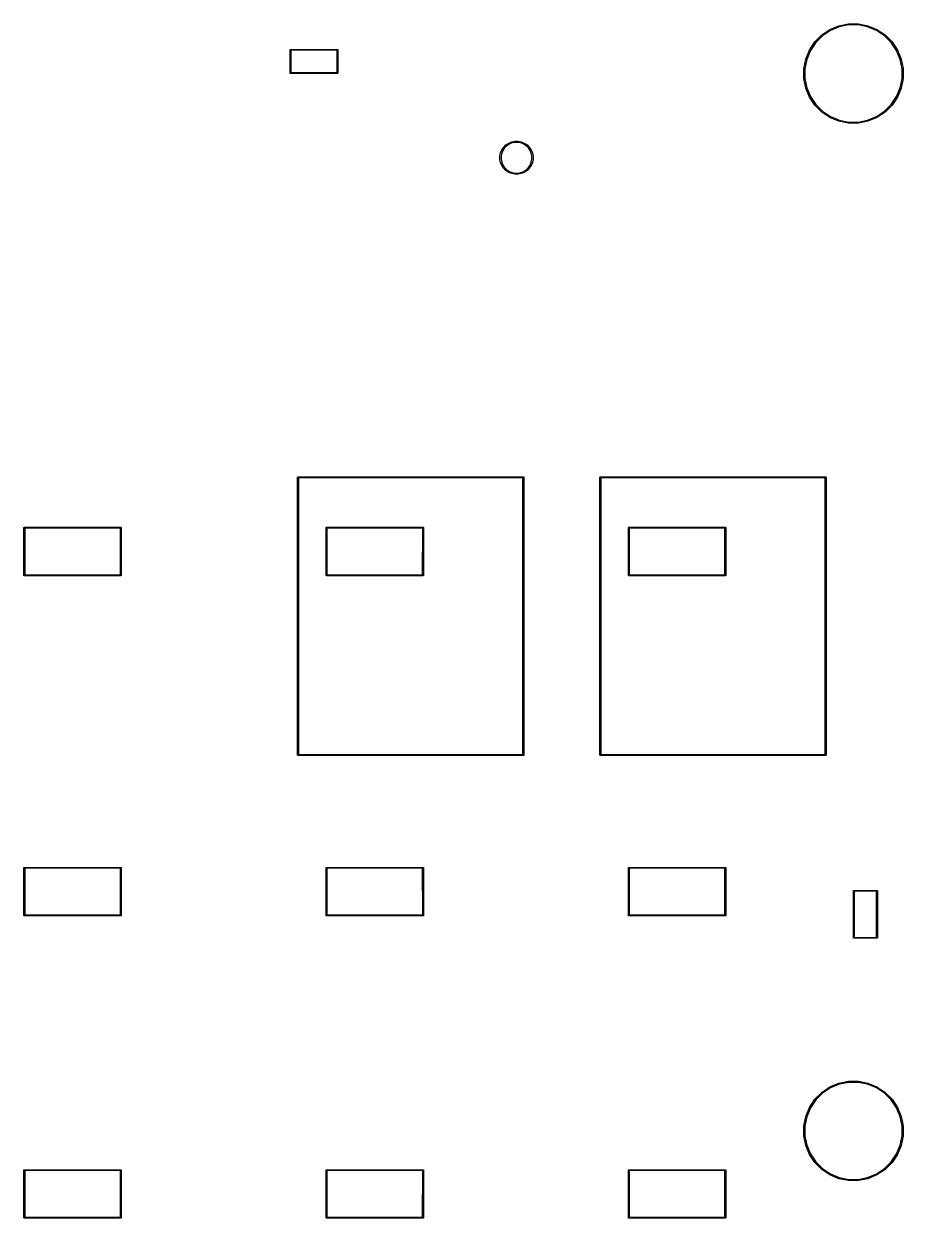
# Model space of a CAD drawing. Extents: x 19 to 378, y -202 to -49.
# Drawn here: x 322.4 to 377.8, y -126.9 to -51.7 of the extents above; entities that cross this region are included whole.
import ezdxf

# ---------------------------------------------------------------- set-up
doc = ezdxf.new("R2010")
doc.units = 0
doc.layers.add('BLACK', color=7, linetype='CONTINUOUS')

msp = doc.modelspace()

# ---------------------------------------------------------------- linework, layer by layer
at = {"layer": 'BLACK', "linetype": 'CONTINUOUS'}
for p, q in [((373.167, -52.0396), (373.737, -51.8036)), ((373.757, -51.8706), (373.2, -52.1013)), ((373.737, -51.8036), (374.342, -51.6833)), ((374.349, -51.753), (373.757, -51.8706)), ((374.342, -51.6833), (374.958, -51.6833)), ((374.951, -51.753), (374.349, -51.753)), ((375.543, -51.8706), (374.951, -51.753)), ((374.958, -51.6833), (375.563, -51.8036)), ((376.1, -52.1013), (375.543, -51.8706)), ((375.563, -51.8036), (376.133, -52.0396)), ((372.219, -52.818), (372.655, -52.3821)), ((372.699, -52.4362), (372.273, -52.8624)), ((372.655, -52.3821), (373.167, -52.0396)), ((373.2, -52.1013), (372.699, -52.4362)), ((376.601, -52.4362), (376.1, -52.1013)), ((376.133, -52.0396), (376.645, -52.3821)), ((377.027, -52.8624), (376.601, -52.4362)), ((376.645, -52.3821), (377.081, -52.818)), ((339.147, -53.3212), (339.148, -53.3163)), ((339.147, -53.3224), (339.147, -53.3212)), ((339.147, -54.78), (339.147, -53.3224)), ((339.148, -53.3163), (339.149, -53.3116)), ((339.149, -53.3116), (339.152, -53.3072)), ((339.152, -53.3072), (339.155, -53.3034)), ((339.155, -53.3034), (339.158, -53.3003)), ((339.158, -53.3003), (339.163, -53.298)), ((339.163, -53.298), (339.167, -53.2966)), ((339.167, -53.2966), (339.171, -53.2962)), ((339.171, -53.2962), (339.172, -53.2961)), ((339.171, -53.2962), (339.171, -53.2962)), ((339.172, -53.2961), (339.174, -53.2962)), ((339.174, -53.2962), (342.131, -53.2962)), ((339.197, -53.3462), (339.197, -54.7562)), ((342.107, -53.3462), (339.197, -53.3462)), ((342.107, -54.7562), (342.107, -53.3462)), ((342.131, -53.2962), (342.132, -53.2961)), ((342.132, -53.2961), (342.134, -53.2962)), ((342.134, -53.2962), (342.134, -53.2962)), ((342.134, -53.2962), (342.137, -53.2966)), ((342.137, -53.2966), (342.142, -53.298)), ((342.142, -53.298), (342.146, -53.3003)), ((342.146, -53.3003), (342.15, -53.3034)), ((342.15, -53.3034), (342.153, -53.3072)), ((342.153, -53.3072), (342.156, -53.3116)), ((342.156, -53.3116), (342.157, -53.3163)), ((342.157, -53.3163), (342.158, -53.3212)), ((342.158, -53.3212), (342.157, -53.3224)), ((342.157, -53.3224), (342.157, -54.78)), ((371.64, -53.9003), (371.876, -53.3307)), ((371.938, -53.3637), (371.707, -53.9206)), ((371.876, -53.3307), (372.219, -52.818)), ((372.273, -52.8624), (371.938, -53.3637)), ((377.362, -53.3637), (377.027, -52.8624)), ((377.081, -52.818), (377.424, -53.3307)), ((377.593, -53.9206), (377.362, -53.3637)), ((377.424, -53.3307), (377.66, -53.9003)), ((371.52, -54.5049), (371.64, -53.9003)), ((371.707, -53.9206), (371.59, -54.5118)), ((377.71, -54.5118), (377.593, -53.9206)), ((377.66, -53.9003), (377.78, -54.5049)), ((339.147, -54.7812), (339.147, -54.78)), ((339.148, -54.7861), (339.147, -54.7812)), ((339.149, -54.7908), (339.148, -54.7861)), ((339.152, -54.7952), (339.149, -54.7908)), ((339.152, -54.7962), (339.152, -54.7952)), ((339.155, -54.799), (339.152, -54.7962)), ((339.158, -54.8021), (339.155, -54.799)), ((339.163, -54.8044), (339.158, -54.8021)), ((339.167, -54.8058), (339.163, -54.8044)), ((339.172, -54.8063), (339.167, -54.8058)), ((339.174, -54.8062), (339.172, -54.8063)), ((342.131, -54.8062), (339.174, -54.8062)), ((339.197, -54.7562), (342.107, -54.7562)), ((342.132, -54.8063), (342.131, -54.8062)), ((342.137, -54.8058), (342.132, -54.8063)), ((342.142, -54.8044), (342.137, -54.8058)), ((342.146, -54.8021), (342.142, -54.8044)), ((342.15, -54.799), (342.146, -54.8021)), ((342.153, -54.7952), (342.15, -54.799)), ((342.156, -54.7908), (342.153, -54.7952)), ((342.157, -54.7861), (342.156, -54.7908)), ((342.157, -54.78), (342.158, -54.7812)), ((342.158, -54.7812), (342.157, -54.7824)), ((342.157, -54.7824), (342.157, -54.7824)), ((342.157, -54.7824), (342.157, -54.7861)), ((371.52, -55.1215), (371.52, -54.5049)), ((371.59, -54.5118), (371.59, -55.1146)), ((377.71, -55.1146), (377.71, -54.5118)), ((377.78, -54.5049), (377.78, -55.1215)), ((371.64, -55.7261), (371.52, -55.1215)), ((371.59, -55.1146), (371.707, -55.7058)), ((377.593, -55.7058), (377.71, -55.1146)), ((377.78, -55.1215), (377.66, -55.7261)), ((371.876, -56.2957), (371.64, -55.7261)), ((371.707, -55.7058), (371.938, -56.2627)), ((372.219, -56.8084), (371.876, -56.2957)), ((371.938, -56.2627), (372.273, -56.764)), ((377.027, -56.764), (377.362, -56.2627)), ((377.424, -56.2957), (377.081, -56.8084)), ((377.362, -56.2627), (377.593, -55.7058)), ((377.66, -55.7261), (377.424, -56.2957)), ((372.655, -57.2443), (372.219, -56.8084)), ((372.273, -56.764), (372.699, -57.1902)), ((372.699, -57.1902), (373.2, -57.5251)), ((376.1, -57.5251), (376.601, -57.1902)), ((376.601, -57.1902), (377.027, -56.764)), ((377.081, -56.8084), (376.645, -57.2443)), ((373.167, -57.5868), (372.655, -57.2443)), ((373.737, -57.8228), (373.167, -57.5868)), ((373.2, -57.5251), (373.757, -57.7558)), ((374.342, -57.9431), (373.737, -57.8228)), ((373.757, -57.7558), (374.349, -57.8734)), ((374.958, -57.9431), (374.342, -57.9431)), ((374.349, -57.8734), (374.951, -57.8734)), ((374.951, -57.8734), (375.543, -57.7558)), ((375.563, -57.8228), (374.958, -57.9431)), ((375.543, -57.7558), (376.1, -57.5251)), ((376.133, -57.5868), (375.563, -57.8228)), ((376.645, -57.2443), (376.133, -57.5868)), ((352.608, -59.4589), (352.753, -59.314)), ((352.797, -59.3681), (352.662, -59.5033)), ((352.753, -59.314), (352.923, -59.2002)), ((352.956, -59.2619), (352.797, -59.3681)), ((352.923, -59.2002), (353.112, -59.1218)), ((353.133, -59.1888), (352.956, -59.2619)), ((353.112, -59.1218), (353.313, -59.0818)), ((353.32, -59.1515), (353.133, -59.1888)), ((353.313, -59.0818), (353.518, -59.0818)), ((353.511, -59.1515), (353.32, -59.1515)), ((353.699, -59.1888), (353.511, -59.1515)), ((353.518, -59.0818), (353.719, -59.1218)), ((353.875, -59.2619), (353.699, -59.1888)), ((353.719, -59.1218), (353.908, -59.2002)), ((354.034, -59.3681), (353.875, -59.2619)), ((353.908, -59.2002), (354.079, -59.314)), ((354.169, -59.5033), (354.034, -59.3681)), ((354.079, -59.314), (354.223, -59.4589)), ((352.376, -60.0194), (352.416, -59.8185)), ((352.376, -60.2242), (352.376, -60.0194)), ((352.416, -59.8185), (352.494, -59.6292)), ((352.483, -59.8388), (352.445, -60.0262)), ((352.445, -60.0262), (352.445, -60.2174)), ((352.556, -59.6622), (352.483, -59.8388)), ((352.494, -59.6292), (352.608, -59.4589)), ((352.662, -59.5033), (352.556, -59.6622)), ((354.275, -59.6622), (354.169, -59.5033)), ((354.223, -59.4589), (354.337, -59.6292)), ((354.349, -59.8388), (354.275, -59.6622)), ((354.337, -59.6292), (354.416, -59.8185)), ((354.386, -60.0262), (354.349, -59.8388)), ((354.386, -60.2174), (354.386, -60.0262)), ((354.416, -59.8185), (354.456, -60.0194)), ((354.456, -60.0194), (354.456, -60.2242)), ((352.416, -60.4251), (352.376, -60.2242)), ((352.494, -60.6144), (352.416, -60.4251)), ((352.445, -60.2174), (352.483, -60.4048)), ((352.483, -60.4048), (352.556, -60.5814)), ((352.608, -60.7847), (352.494, -60.6144)), ((352.556, -60.5814), (352.662, -60.7403)), ((352.753, -60.9296), (352.608, -60.7847)), ((352.662, -60.7403), (352.797, -60.8755)), ((352.923, -61.0434), (352.753, -60.9296)), ((352.797, -60.8755), (352.956, -60.9817)), ((353.875, -60.9817), (354.034, -60.8755)), ((354.079, -60.9296), (353.908, -61.0434)), ((354.034, -60.8755), (354.169, -60.7403)), ((354.223, -60.7847), (354.079, -60.9296)), ((354.169, -60.7403), (354.275, -60.5814)), ((354.337, -60.6144), (354.223, -60.7847)), ((354.275, -60.5814), (354.349, -60.4048)), ((354.416, -60.4251), (354.337, -60.6144)), ((354.349, -60.4048), (354.386, -60.2174)), ((354.456, -60.2242), (354.416, -60.4251)), ((353.112, -61.1218), (352.923, -61.0434)), ((352.956, -60.9817), (353.133, -61.0548)), ((353.313, -61.1618), (353.112, -61.1218)), ((353.133, -61.0548), (353.32, -61.0921)), ((353.518, -61.1618), (353.313, -61.1618)), ((353.32, -61.0921), (353.511, -61.0921)), ((353.511, -61.0921), (353.699, -61.0548)), ((353.719, -61.1218), (353.518, -61.1618)), ((353.699, -61.0548), (353.875, -60.9817)), ((353.908, -61.0434), (353.719, -61.1218)), ((339.625, -80.2513), (339.627, -80.2466)), ((339.625, -80.2562), (339.625, -80.2513)), ((339.625, -80.2575), (339.625, -80.2562)), ((339.625, -97.755), (339.625, -80.2575)), ((339.627, -80.2466), (339.629, -80.2423)), ((339.629, -80.2423), (339.632, -80.2385)), ((339.632, -80.2385), (339.636, -80.2354)), ((339.636, -80.2354), (339.64, -80.233)), ((339.64, -80.233), (339.645, -80.2316)), ((339.645, -80.2316), (339.649, -80.2313)), ((339.649, -80.2313), (339.65, -80.2311)), ((339.649, -80.2313), (339.649, -80.2313)), ((339.65, -80.2311), (339.651, -80.2313)), ((339.651, -80.2313), (353.849, -80.2313)), ((339.675, -80.2812), (339.675, -97.7312)), ((353.825, -80.2812), (339.675, -80.2812)), ((353.825, -97.7312), (353.825, -80.2812)), ((353.849, -80.2313), (353.85, -80.2311)), ((353.85, -80.2311), (353.851, -80.2313)), ((353.851, -80.2313), (353.851, -80.2313)), ((353.851, -80.2313), (353.855, -80.2316)), ((353.855, -80.2316), (353.86, -80.233)), ((353.86, -80.233), (353.864, -80.2354)), ((353.864, -80.2354), (353.868, -80.2385)), ((353.868, -80.2385), (353.871, -80.2423)), ((353.871, -80.2423), (353.873, -80.2466)), ((353.873, -80.2466), (353.875, -80.2513)), ((353.875, -80.2513), (353.875, -80.2562)), ((353.875, -80.2562), (353.875, -80.2575)), ((353.875, -80.2575), (353.875, -97.755)), ((358.675, -80.2513), (358.677, -80.2466)), ((358.675, -80.2562), (358.675, -80.2513)), ((358.675, -80.2575), (358.675, -80.2562)), ((358.675, -97.755), (358.675, -80.2575)), ((358.677, -80.2466), (358.679, -80.2423)), ((358.679, -80.2423), (358.682, -80.2385)), ((358.682, -80.2385), (358.686, -80.2354)), ((358.686, -80.2354), (358.69, -80.233)), ((358.69, -80.233), (358.695, -80.2316)), ((358.695, -80.2316), (358.699, -80.2313)), ((358.699, -80.2313), (358.7, -80.2311)), ((358.699, -80.2313), (358.699, -80.2313)), ((358.7, -80.2311), (358.701, -80.2313)), ((358.701, -80.2313), (372.899, -80.2313)), ((358.725, -80.2812), (358.725, -97.7312)), ((372.875, -80.2812), (358.725, -80.2812)), ((372.875, -97.7312), (372.875, -80.2812)), ((372.899, -80.2313), (372.9, -80.2311)), ((372.9, -80.2311), (372.901, -80.2313)), ((372.901, -80.2313), (372.901, -80.2313)), ((372.901, -80.2313), (372.905, -80.2316)), ((372.905, -80.2316), (372.91, -80.233)), ((372.91, -80.233), (372.914, -80.2354)), ((372.914, -80.2354), (372.918, -80.2385)), ((372.918, -80.2385), (372.921, -80.2423)), ((372.921, -80.2423), (372.923, -80.2466)), ((372.923, -80.2466), (372.925, -80.2513)), ((372.925, -80.2513), (372.925, -80.2562)), ((372.925, -80.2562), (372.925, -80.2575)), ((372.925, -80.2575), (372.925, -97.755)), ((322.372, -83.4312), (322.373, -83.4263)), ((322.373, -83.4325), (322.372, -83.4312)), ((322.373, -83.4263), (322.374, -83.4216)), ((322.373, -86.43), (322.373, -83.4325)), ((322.374, -83.4216), (322.377, -83.4173)), ((322.377, -83.4173), (322.38, -83.4135)), ((322.38, -83.4135), (322.384, -83.4104)), ((322.384, -83.4104), (322.388, -83.408)), ((322.388, -83.408), (322.393, -83.4066)), ((322.393, -83.4066), (322.396, -83.4062)), ((322.396, -83.4062), (322.397, -83.4061)), ((322.396, -83.4062), (322.396, -83.4062)), ((322.397, -83.4061), (322.399, -83.4062)), ((322.399, -83.4062), (328.476, -83.4062)), ((322.423, -83.4562), (322.423, -86.4062)), ((328.453, -83.4562), (322.423, -83.4562)), ((328.452, -86.4062), (328.453, -83.4562)), ((328.476, -83.4062), (328.477, -83.4061)), ((328.477, -83.4061), (328.479, -83.4062)), ((328.479, -83.4062), (328.482, -83.4066)), ((328.482, -83.4066), (328.487, -83.408)), ((328.487, -83.408), (328.491, -83.4104)), ((328.491, -83.4104), (328.495, -83.4135)), ((328.495, -83.4135), (328.498, -83.4173)), ((328.498, -83.4173), (328.501, -83.4216)), ((328.501, -83.4216), (328.502, -83.4263)), ((328.502, -83.4263), (328.503, -83.4312)), ((328.503, -83.4312), (328.502, -83.4325)), ((328.502, -83.4325), (328.502, -86.43)), ((341.422, -83.4312), (341.423, -83.4263)), ((341.423, -83.4325), (341.422, -83.4312)), ((341.422, -86.43), (341.423, -83.4325)), ((341.423, -83.4263), (341.424, -83.4216)), ((341.424, -83.4216), (341.427, -83.4173)), ((341.427, -83.4173), (341.43, -83.4135)), ((341.43, -83.4135), (341.434, -83.4104)), ((341.434, -83.4104), (341.438, -83.408)), ((341.438, -83.408), (341.443, -83.4066)), ((341.443, -83.4066), (341.446, -83.4062)), ((341.446, -83.4062), (341.447, -83.4061)), ((341.446, -83.4062), (341.446, -83.4062)), ((341.447, -83.4061), (341.449, -83.4062)), ((341.449, -83.4062), (347.526, -83.4062)), ((341.472, -83.4562), (341.472, -86.4062)), ((347.503, -83.4562), (341.472, -83.4562)), ((347.502, -86.4062), (347.503, -83.4562)), ((347.526, -83.4062), (347.527, -83.4061)), ((347.527, -83.4061), (347.529, -83.4062)), ((347.529, -83.4062), (347.532, -83.4066)), ((347.532, -83.4066), (347.537, -83.408)), ((347.537, -83.408), (347.541, -83.4104)), ((347.541, -83.4104), (347.545, -83.4135)), ((347.545, -83.4135), (347.548, -83.4173)), ((347.548, -83.4173), (347.551, -83.4216)), ((347.551, -83.4216), (347.552, -83.4263)), ((347.552, -83.4263), (347.553, -83.4312)), ((347.553, -83.4312), (347.553, -83.4325)), ((347.553, -83.4325), (347.553, -86.43)), ((360.472, -83.4312), (360.473, -83.4263)), ((360.473, -83.4325), (360.472, -83.4312)), ((360.472, -86.43), (360.473, -83.4325)), ((360.473, -83.4263), (360.474, -83.4216)), ((360.474, -83.4216), (360.477, -83.4173)), ((360.477, -83.4173), (360.48, -83.4135)), ((360.48, -83.4135), (360.484, -83.4104)), ((360.484, -83.4104), (360.488, -83.408)), ((360.488, -83.408), (360.493, -83.4066)), ((360.493, -83.4066), (360.496, -83.4062)), ((360.496, -83.4062), (360.498, -83.4061)), ((360.496, -83.4062), (360.496, -83.4062)), ((360.498, -83.4061), (360.499, -83.4062)), ((360.499, -83.4062), (366.576, -83.4062)), ((360.522, -83.4562), (360.522, -86.4062)), ((366.553, -83.4562), (360.522, -83.4562)), ((366.553, -86.4062), (366.553, -83.4562)), ((366.576, -83.4062), (366.577, -83.4061)), ((366.577, -83.4061), (366.579, -83.4062)), ((366.579, -83.4062), (366.582, -83.4066)), ((366.582, -83.4066), (366.587, -83.408)), ((366.587, -83.408), (366.591, -83.4104)), ((366.591, -83.4104), (366.595, -83.4135)), ((366.595, -83.4135), (366.598, -83.4173)), ((366.598, -83.4173), (366.601, -83.4216)), ((366.601, -83.4216), (366.602, -83.4263)), ((366.602, -83.4263), (366.603, -83.4312)), ((366.603, -83.4312), (366.602, -83.4325)), ((366.602, -83.4325), (366.602, -86.43)), ((322.372, -86.4312), (322.373, -86.43)), ((322.373, -86.4362), (322.372, -86.4312)), ((322.374, -86.4409), (322.373, -86.4362)), ((322.377, -86.4452), (322.374, -86.4409)), ((322.38, -86.449), (322.377, -86.4452)), ((322.384, -86.4521), (322.38, -86.449)), ((322.388, -86.4545), (322.384, -86.4521)), ((322.393, -86.4559), (322.388, -86.4545)), ((322.397, -86.4564), (322.393, -86.4559)), ((322.399, -86.4562), (322.397, -86.4564)), ((328.476, -86.4562), (322.399, -86.4562)), ((322.423, -86.4062), (328.452, -86.4062)), ((328.477, -86.4564), (328.476, -86.4562)), ((328.479, -86.4562), (328.477, -86.4564)), ((328.482, -86.4559), (328.479, -86.4562)), ((328.479, -86.4562), (328.479, -86.4562)), ((328.487, -86.4545), (328.482, -86.4559)), ((328.491, -86.4521), (328.487, -86.4545)), ((328.495, -86.449), (328.491, -86.4521)), ((328.498, -86.4452), (328.495, -86.449)), ((328.501, -86.4409), (328.498, -86.4452)), ((328.502, -86.4362), (328.501, -86.4409)), ((328.502, -86.43), (328.503, -86.4312)), ((328.503, -86.4312), (328.502, -86.4362)), ((341.422, -86.4312), (341.422, -86.43)), ((341.423, -86.4362), (341.422, -86.4312)), ((341.424, -86.4409), (341.423, -86.4362)), ((341.427, -86.4452), (341.424, -86.4409)), ((341.43, -86.449), (341.427, -86.4452)), ((341.434, -86.4521), (341.43, -86.449)), ((341.438, -86.4545), (341.434, -86.4521)), ((341.443, -86.4559), (341.438, -86.4545)), ((341.447, -86.4564), (341.443, -86.4559)), ((341.449, -86.4562), (341.447, -86.4564)), ((347.526, -86.4562), (341.449, -86.4562)), ((341.472, -86.4062), (347.502, -86.4062)), ((347.527, -86.4564), (347.526, -86.4562)), ((347.529, -86.4562), (347.527, -86.4564)), ((347.532, -86.4559), (347.529, -86.4562)), ((347.529, -86.4562), (347.529, -86.4562)), ((347.537, -86.4545), (347.532, -86.4559)), ((347.541, -86.4521), (347.537, -86.4545)), ((347.545, -86.449), (347.541, -86.4521)), ((347.548, -86.4452), (347.545, -86.449)), ((347.551, -86.4409), (347.548, -86.4452)), ((347.552, -86.4362), (347.551, -86.4409)), ((347.553, -86.4312), (347.552, -86.4362)), ((347.553, -86.43), (347.553, -86.4312)), ((360.472, -86.4312), (360.472, -86.43)), ((360.473, -86.4362), (360.472, -86.4312)), ((360.474, -86.4409), (360.473, -86.4362)), ((360.477, -86.4452), (360.474, -86.4409)), ((360.48, -86.449), (360.477, -86.4452)), ((360.484, -86.4521), (360.48, -86.449)), ((360.488, -86.4545), (360.484, -86.4521)), ((360.493, -86.4559), (360.488, -86.4545)), ((360.498, -86.4564), (360.493, -86.4559)), ((360.499, -86.4562), (360.498, -86.4564)), ((366.576, -86.4562), (360.499, -86.4562)), ((360.522, -86.4062), (366.553, -86.4062)), ((366.577, -86.4564), (366.576, -86.4562)), ((366.579, -86.4562), (366.577, -86.4564)), ((366.582, -86.4559), (366.579, -86.4562)), ((366.579, -86.4562), (366.579, -86.4562)), ((366.587, -86.4545), (366.582, -86.4559)), ((366.591, -86.4521), (366.587, -86.4545)), ((366.595, -86.449), (366.591, -86.4521)), ((366.598, -86.4452), (366.595, -86.449)), ((366.601, -86.4409), (366.598, -86.4452)), ((366.602, -86.4362), (366.601, -86.4409)), ((366.602, -86.43), (366.603, -86.4312)), ((366.603, -86.4312), (366.602, -86.4362)), ((339.625, -97.7562), (339.625, -97.755)), ((339.625, -97.7612), (339.625, -97.7562)), ((339.627, -97.7659), (339.625, -97.7612)), ((339.629, -97.7702), (339.627, -97.7659)), ((339.632, -97.774), (339.629, -97.7702)), ((339.636, -97.7771), (339.632, -97.774)), ((339.64, -97.7795), (339.636, -97.7771)), ((339.645, -97.7809), (339.64, -97.7795)), ((339.65, -97.7814), (339.645, -97.7809)), ((339.651, -97.7812), (339.65, -97.7814)), ((353.849, -97.7812), (339.651, -97.7812)), ((339.675, -97.7312), (353.825, -97.7312)), ((353.85, -97.7814), (353.849, -97.7812)), ((353.855, -97.7809), (353.85, -97.7814)), ((353.86, -97.7795), (353.855, -97.7809)), ((353.864, -97.7771), (353.86, -97.7795)), ((353.868, -97.774), (353.864, -97.7771)), ((353.871, -97.7702), (353.868, -97.774)), ((353.873, -97.7659), (353.871, -97.7702)), ((353.875, -97.7612), (353.873, -97.7659)), ((353.875, -97.755), (353.875, -97.7562)), ((353.875, -97.7562), (353.875, -97.7575)), ((353.875, -97.7575), (353.875, -97.7575)), ((353.875, -97.7575), (353.875, -97.7612)), ((358.675, -97.7562), (358.675, -97.755)), ((358.675, -97.7612), (358.675, -97.7562)), ((358.677, -97.7659), (358.675, -97.7612)), ((358.679, -97.7702), (358.677, -97.7659)), ((358.682, -97.774), (358.679, -97.7702)), ((358.686, -97.7771), (358.682, -97.774)), ((358.69, -97.7795), (358.686, -97.7771)), ((358.695, -97.7809), (358.69, -97.7795)), ((358.7, -97.7814), (358.695, -97.7809)), ((358.701, -97.7812), (358.7, -97.7814)), ((372.899, -97.7812), (358.701, -97.7812)), ((358.725, -97.7312), (372.875, -97.7312)), ((372.9, -97.7814), (372.899, -97.7812)), ((372.905, -97.7809), (372.9, -97.7814)), ((372.91, -97.7795), (372.905, -97.7809)), ((372.914, -97.7771), (372.91, -97.7795)), ((372.918, -97.774), (372.914, -97.7771)), ((372.921, -97.7702), (372.918, -97.774)), ((372.923, -97.7659), (372.921, -97.7702)), ((372.925, -97.7612), (372.923, -97.7659)), ((372.925, -97.755), (372.925, -97.7562)), ((372.925, -97.7562), (372.925, -97.7575)), ((372.925, -97.7575), (372.925, -97.7575)), ((372.925, -97.7575), (372.925, -97.7612)), ((322.372, -104.862), (322.373, -104.858)), ((322.373, -104.864), (322.372, -104.862)), ((322.373, -104.858), (322.374, -104.853)), ((322.373, -107.861), (322.373, -104.864)), ((322.374, -104.853), (322.377, -104.849)), ((322.377, -104.849), (322.38, -104.845)), ((322.38, -104.845), (322.384, -104.842)), ((322.384, -104.842), (322.388, -104.839)), ((322.388, -104.839), (322.393, -104.838)), ((322.393, -104.838), (322.396, -104.837)), ((322.396, -104.837), (322.397, -104.837)), ((322.397, -104.837), (322.399, -104.837)), ((322.399, -104.837), (328.476, -104.837)), ((322.423, -104.887), (322.423, -107.837)), ((328.452, -104.887), (322.423, -104.887)), ((328.453, -107.837), (328.452, -104.887)), ((328.476, -104.837), (328.477, -104.837)), ((328.477, -104.837), (328.479, -104.837)), ((328.479, -104.837), (328.479, -104.837)), ((328.479, -104.837), (328.482, -104.838)), ((328.482, -104.838), (328.487, -104.839)), ((328.487, -104.839), (328.491, -104.842)), ((328.491, -104.842), (328.495, -104.845)), ((328.495, -104.845), (328.498, -104.849)), ((328.498, -104.849), (328.501, -104.853)), ((328.501, -104.853), (328.502, -104.858)), ((328.502, -104.858), (328.503, -104.862)), ((328.503, -104.862), (328.502, -104.864)), ((328.502, -104.864), (328.502, -107.861)), ((341.422, -104.862), (341.423, -104.858)), ((341.422, -104.864), (341.422, -104.862)), ((341.423, -107.861), (341.422, -104.864)), ((341.423, -104.858), (341.424, -104.853)), ((341.424, -104.853), (341.427, -104.849)), ((341.427, -104.849), (341.43, -104.845)), ((341.43, -104.845), (341.434, -104.842)), ((341.434, -104.842), (341.438, -104.839)), ((341.438, -104.839), (341.443, -104.838)), ((341.443, -104.838), (341.446, -104.837)), ((341.446, -104.837), (341.447, -104.837)), ((341.447, -104.837), (341.449, -104.837)), ((341.449, -104.837), (347.526, -104.837)), ((341.472, -104.887), (341.472, -107.837)), ((347.502, -104.887), (341.472, -104.887)), ((347.503, -107.837), (347.502, -104.887)), ((347.526, -104.837), (347.527, -104.837)), ((347.527, -104.837), (347.529, -104.837)), ((347.529, -104.837), (347.529, -104.837)), ((347.529, -104.837), (347.532, -104.838)), ((347.532, -104.838), (347.537, -104.839)), ((347.537, -104.839), (347.541, -104.842)), ((347.541, -104.842), (347.545, -104.845)), ((347.545, -104.845), (347.548, -104.849)), ((347.548, -104.849), (347.551, -104.853)), ((347.551, -104.853), (347.552, -104.858)), ((347.552, -104.858), (347.553, -104.862)), ((347.553, -104.862), (347.553, -104.864)), ((347.553, -104.864), (347.553, -107.861)), ((360.472, -104.862), (360.473, -104.858)), ((360.472, -104.864), (360.472, -104.862)), ((360.473, -107.861), (360.472, -104.864)), ((360.473, -104.858), (360.474, -104.853)), ((360.474, -104.853), (360.477, -104.849)), ((360.477, -104.849), (360.48, -104.845)), ((360.48, -104.845), (360.484, -104.842)), ((360.484, -104.842), (360.488, -104.839)), ((360.488, -104.839), (360.493, -104.838)), ((360.493, -104.838), (360.496, -104.837)), ((360.496, -104.837), (360.498, -104.837)), ((360.498, -104.837), (360.499, -104.837)), ((360.499, -104.837), (366.576, -104.837)), ((360.522, -104.887), (360.522, -107.837)), ((366.553, -104.887), (360.522, -104.887)), ((366.553, -107.837), (366.553, -104.887)), ((366.576, -104.837), (366.577, -104.837)), ((366.577, -104.837), (366.579, -104.837)), ((366.579, -104.837), (366.579, -104.837)), ((366.579, -104.837), (366.582, -104.838)), ((366.582, -104.838), (366.587, -104.839)), ((366.587, -104.839), (366.591, -104.842)), ((366.591, -104.842), (366.595, -104.845)), ((366.595, -104.845), (366.598, -104.849)), ((366.598, -104.849), (366.601, -104.853)), ((366.601, -104.853), (366.602, -104.858)), ((366.602, -104.858), (366.603, -104.862)), ((366.603, -104.862), (366.602, -104.864)), ((366.602, -104.864), (366.602, -107.861)), ((374.652, -106.305), (374.654, -106.301)), ((374.652, -106.31), (374.652, -106.305)), ((374.652, -106.312), (374.652, -106.31)), ((374.652, -109.269), (374.652, -106.312)), ((374.654, -106.301), (374.656, -106.296)), ((374.656, -106.296), (374.659, -106.293)), ((374.659, -106.293), (374.663, -106.289)), ((374.663, -106.289), (374.667, -106.287)), ((374.667, -106.287), (374.672, -106.286)), ((374.672, -106.286), (374.676, -106.285)), ((374.676, -106.285), (374.676, -106.285)), ((374.676, -106.285), (374.677, -106.285)), ((374.677, -106.285), (374.678, -106.285)), ((374.678, -106.285), (376.136, -106.285)), ((374.702, -106.335), (374.702, -109.245)), ((376.112, -106.335), (374.702, -106.335)), ((376.112, -109.245), (376.112, -106.335)), ((376.136, -106.285), (376.137, -106.285)), ((376.137, -106.285), (376.138, -106.285)), ((376.138, -106.285), (376.138, -106.285)), ((376.138, -106.285), (376.142, -106.286)), ((376.142, -106.286), (376.147, -106.287)), ((376.147, -106.287), (376.151, -106.289)), ((376.151, -106.289), (376.155, -106.293)), ((376.155, -106.293), (376.158, -106.296)), ((376.158, -106.296), (376.16, -106.301)), ((376.16, -106.301), (376.162, -106.305)), ((376.162, -106.305), (376.162, -106.31)), ((376.162, -106.31), (376.162, -106.311)), ((376.162, -106.311), (376.162, -109.269)), ((322.372, -107.862), (322.373, -107.861)), ((322.373, -107.867), (322.372, -107.862)), ((322.374, -107.872), (322.373, -107.867)), ((322.377, -107.876), (322.374, -107.872)), ((322.38, -107.88), (322.377, -107.876)), ((322.384, -107.883), (322.38, -107.88)), ((322.388, -107.886), (322.384, -107.883)), ((322.393, -107.887), (322.388, -107.886)), ((322.396, -107.887), (322.393, -107.887)), ((322.397, -107.888), (322.396, -107.887)), ((322.396, -107.887), (322.396, -107.887)), ((322.399, -107.887), (322.397, -107.888)), ((328.476, -107.887), (322.399, -107.887)), ((322.423, -107.837), (328.453, -107.837)), ((328.477, -107.888), (328.476, -107.887)), ((328.482, -107.887), (328.477, -107.888)), ((328.487, -107.886), (328.482, -107.887)), ((328.491, -107.883), (328.487, -107.886)), ((328.495, -107.88), (328.491, -107.883)), ((328.498, -107.876), (328.495, -107.88)), ((328.501, -107.872), (328.498, -107.876)), ((328.502, -107.867), (328.501, -107.872)), ((328.502, -107.861), (328.503, -107.862)), ((328.503, -107.862), (328.502, -107.864)), ((328.502, -107.864), (328.502, -107.867)), ((341.422, -107.862), (341.423, -107.861)), ((341.423, -107.867), (341.422, -107.862)), ((341.424, -107.872), (341.423, -107.867)), ((341.427, -107.876), (341.424, -107.872)), ((341.43, -107.88), (341.427, -107.876)), ((341.434, -107.883), (341.43, -107.88)), ((341.438, -107.886), (341.434, -107.883)), ((341.443, -107.887), (341.438, -107.886)), ((341.446, -107.887), (341.443, -107.887)), ((341.447, -107.888), (341.446, -107.887)), ((341.446, -107.887), (341.446, -107.887)), ((341.449, -107.887), (341.447, -107.888)), ((347.526, -107.887), (341.449, -107.887)), ((341.472, -107.837), (347.503, -107.837)), ((347.527, -107.888), (347.526, -107.887)), ((347.532, -107.887), (347.527, -107.888)), ((347.537, -107.886), (347.532, -107.887)), ((347.541, -107.883), (347.537, -107.886)), ((347.545, -107.88), (347.541, -107.883)), ((347.548, -107.876), (347.545, -107.88)), ((347.551, -107.872), (347.548, -107.876)), ((347.552, -107.867), (347.551, -107.872)), ((347.553, -107.864), (347.552, -107.867)), ((347.553, -107.861), (347.553, -107.862)), ((347.553, -107.862), (347.553, -107.864)), ((360.472, -107.862), (360.473, -107.861)), ((360.473, -107.867), (360.472, -107.862)), ((360.474, -107.872), (360.473, -107.867)), ((360.477, -107.876), (360.474, -107.872)), ((360.48, -107.88), (360.477, -107.876)), ((360.484, -107.883), (360.48, -107.88)), ((360.488, -107.886), (360.484, -107.883)), ((360.493, -107.887), (360.488, -107.886)), ((360.496, -107.887), (360.493, -107.887)), ((360.498, -107.888), (360.496, -107.887)), ((360.496, -107.887), (360.496, -107.887)), ((360.499, -107.887), (360.498, -107.888)), ((366.576, -107.887), (360.499, -107.887)), ((360.522, -107.837), (366.553, -107.837)), ((366.577, -107.888), (366.576, -107.887)), ((366.582, -107.887), (366.577, -107.888)), ((366.587, -107.886), (366.582, -107.887)), ((366.591, -107.883), (366.587, -107.886)), ((366.595, -107.88), (366.591, -107.883)), ((366.598, -107.876), (366.595, -107.88)), ((366.601, -107.872), (366.598, -107.876)), ((366.602, -107.867), (366.601, -107.872)), ((366.602, -107.861), (366.603, -107.862)), ((366.603, -107.862), (366.602, -107.864)), ((366.602, -107.864), (366.602, -107.867)), ((374.652, -109.27), (374.652, -109.269)), ((374.652, -109.275), (374.652, -109.27)), ((374.654, -109.28), (374.652, -109.275)), ((374.656, -109.284), (374.654, -109.28)), ((374.659, -109.288), (374.656, -109.284)), ((374.663, -109.291), (374.659, -109.288)), ((374.667, -109.293), (374.663, -109.291)), ((374.672, -109.295), (374.667, -109.293)), ((374.677, -109.295), (374.672, -109.295)), ((374.678, -109.295), (374.677, -109.295)), ((376.136, -109.295), (374.678, -109.295)), ((374.702, -109.245), (376.112, -109.245)), ((376.137, -109.295), (376.136, -109.295)), ((376.142, -109.295), (376.137, -109.295)), ((376.147, -109.293), (376.142, -109.295)), ((376.151, -109.291), (376.147, -109.293)), ((376.155, -109.288), (376.151, -109.291)), ((376.158, -109.284), (376.155, -109.288)), ((376.16, -109.28), (376.158, -109.284)), ((376.162, -109.275), (376.16, -109.28)), ((376.162, -109.269), (376.162, -109.27)), ((376.162, -109.27), (376.162, -109.271)), ((376.162, -109.271), (376.162, -109.271)), ((376.162, -109.271), (376.162, -109.275)), ((372.655, -119.013), (373.167, -118.67)), ((373.2, -118.732), (372.699, -119.067)), ((373.167, -118.67), (373.737, -118.434)), ((373.757, -118.501), (373.2, -118.732)), ((373.737, -118.434), (374.342, -118.314)), ((374.349, -118.384), (373.757, -118.501)), ((374.342, -118.314), (374.958, -118.314)), ((374.951, -118.384), (374.349, -118.384)), ((375.543, -118.501), (374.951, -118.384)), ((374.958, -118.314), (375.563, -118.434)), ((376.1, -118.732), (375.543, -118.501)), ((375.563, -118.434), (376.133, -118.67)), ((376.601, -119.067), (376.1, -118.732)), ((376.133, -118.67), (376.645, -119.013)), ((371.876, -119.961), (372.219, -119.449)), ((372.273, -119.493), (371.938, -119.994)), ((372.219, -119.449), (372.655, -119.013)), ((372.699, -119.067), (372.273, -119.493)), ((377.027, -119.493), (376.601, -119.067)), ((376.645, -119.013), (377.081, -119.449)), ((377.362, -119.994), (377.027, -119.493)), ((377.081, -119.449), (377.424, -119.961)), ((371.64, -120.531), (371.876, -119.961)), ((371.938, -119.994), (371.707, -120.551)), ((377.593, -120.551), (377.362, -119.994)), ((377.424, -119.961), (377.66, -120.531)), ((371.52, -121.135), (371.64, -120.531)), ((371.52, -121.752), (371.52, -121.135)), ((371.707, -120.551), (371.59, -121.142)), ((371.59, -121.142), (371.59, -121.745)), ((377.71, -121.142), (377.593, -120.551)), ((377.66, -120.531), (377.78, -121.135)), ((377.71, -121.745), (377.71, -121.142)), ((377.78, -121.135), (377.78, -121.752)), ((371.64, -122.357), (371.52, -121.752)), ((371.59, -121.745), (371.707, -122.336)), ((377.593, -122.336), (377.71, -121.745)), ((377.78, -121.752), (377.66, -122.357)), ((371.876, -122.926), (371.64, -122.357)), ((371.707, -122.336), (371.938, -122.893)), ((377.362, -122.893), (377.593, -122.336)), ((377.66, -122.357), (377.424, -122.926)), ((372.219, -123.439), (371.876, -122.926)), ((371.938, -122.893), (372.273, -123.395)), ((372.273, -123.395), (372.699, -123.821)), ((376.601, -123.821), (377.027, -123.395)), ((377.027, -123.395), (377.362, -122.893)), ((377.424, -122.926), (377.081, -123.439)), ((322.372, -123.912), (322.373, -123.908)), ((322.373, -123.914), (322.372, -123.912)), ((322.373, -123.908), (322.374, -123.903)), ((322.373, -126.911), (322.373, -123.914)), ((322.374, -123.903), (322.377, -123.899)), ((322.377, -123.899), (322.38, -123.895)), ((322.38, -123.895), (322.384, -123.892)), ((322.384, -123.892), (322.388, -123.889)), ((322.388, -123.889), (322.393, -123.888)), ((322.393, -123.888), (322.396, -123.887)), ((322.396, -123.887), (322.396, -123.887)), ((322.396, -123.887), (322.397, -123.887)), ((322.397, -123.887), (322.399, -123.887)), ((322.399, -123.887), (328.476, -123.887)), ((322.423, -123.938), (322.423, -126.887)), ((328.453, -123.938), (322.423, -123.938)), ((328.452, -126.887), (328.453, -123.938)), ((328.476, -123.887), (328.477, -123.887)), ((328.477, -123.887), (328.479, -123.887)), ((328.479, -123.887), (328.482, -123.888)), ((328.482, -123.888), (328.487, -123.889)), ((328.487, -123.889), (328.491, -123.892)), ((328.491, -123.892), (328.495, -123.895)), ((328.495, -123.895), (328.498, -123.899)), ((328.498, -123.899), (328.501, -123.903)), ((328.501, -123.903), (328.502, -123.908)), ((328.502, -123.908), (328.503, -123.912)), ((328.503, -123.912), (328.502, -123.914)), ((328.502, -123.914), (328.502, -126.911)), ((341.422, -123.912), (341.423, -123.908)), ((341.423, -123.914), (341.422, -123.912)), ((341.422, -126.911), (341.423, -123.914)), ((341.423, -123.908), (341.424, -123.903)), ((341.424, -123.903), (341.427, -123.899)), ((341.427, -123.899), (341.43, -123.895)), ((341.43, -123.895), (341.434, -123.892)), ((341.434, -123.892), (341.438, -123.889)), ((341.438, -123.889), (341.443, -123.888)), ((341.443, -123.888), (341.446, -123.887)), ((341.446, -123.887), (341.446, -123.887)), ((341.446, -123.887), (341.447, -123.887)), ((341.447, -123.887), (341.449, -123.887)), ((341.449, -123.887), (347.526, -123.887)), ((341.472, -123.938), (341.472, -126.887)), ((347.503, -123.938), (341.472, -123.938)), ((347.502, -126.887), (347.503, -123.938)), ((347.526, -123.887), (347.527, -123.887)), ((347.527, -123.887), (347.529, -123.887)), ((347.529, -123.887), (347.532, -123.888)), ((347.532, -123.888), (347.537, -123.889)), ((347.537, -123.889), (347.541, -123.892)), ((347.541, -123.892), (347.545, -123.895)), ((347.545, -123.895), (347.548, -123.899)), ((347.548, -123.899), (347.551, -123.903)), ((347.551, -123.903), (347.552, -123.908)), ((347.552, -123.908), (347.553, -123.912)), ((347.553, -123.912), (347.553, -123.914)), ((347.553, -123.914), (347.553, -126.911)), ((360.472, -123.912), (360.473, -123.908)), ((360.473, -123.914), (360.472, -123.912)), ((360.472, -126.911), (360.473, -123.914)), ((360.473, -123.908), (360.474, -123.903)), ((360.474, -123.903), (360.477, -123.899)), ((360.477, -123.899), (360.48, -123.895)), ((360.48, -123.895), (360.484, -123.892)), ((360.484, -123.892), (360.488, -123.889)), ((360.488, -123.889), (360.493, -123.888)), ((360.493, -123.888), (360.496, -123.887)), ((360.496, -123.887), (360.496, -123.887)), ((360.496, -123.887), (360.498, -123.887)), ((360.498, -123.887), (360.499, -123.887)), ((360.499, -123.887), (366.576, -123.887)), ((360.522, -123.938), (360.522, -126.887)), ((366.553, -123.938), (360.522, -123.938)), ((366.553, -126.887), (366.553, -123.938)), ((366.576, -123.887), (366.577, -123.887)), ((366.577, -123.887), (366.579, -123.887)), ((366.579, -123.887), (366.582, -123.888)), ((366.582, -123.888), (366.587, -123.889)), ((366.587, -123.889), (366.591, -123.892)), ((366.591, -123.892), (366.595, -123.895)), ((366.595, -123.895), (366.598, -123.899)), ((366.598, -123.899), (366.601, -123.903)), ((366.601, -123.903), (366.602, -123.908)), ((366.602, -123.908), (366.603, -123.912)), ((366.603, -123.912), (366.602, -123.914)), ((366.602, -123.914), (366.602, -126.911)), ((372.655, -123.875), (372.219, -123.439)), ((373.167, -124.217), (372.655, -123.875)), ((372.699, -123.821), (373.2, -124.156)), ((373.2, -124.156), (373.757, -124.386)), ((375.543, -124.386), (376.1, -124.156)), ((376.1, -124.156), (376.601, -123.821)), ((376.645, -123.875), (376.133, -124.217)), ((377.081, -123.439), (376.645, -123.875)), ((373.737, -124.453), (373.167, -124.217)), ((374.342, -124.574), (373.737, -124.453)), ((373.757, -124.386), (374.349, -124.504)), ((374.958, -124.574), (374.342, -124.574)), ((374.349, -124.504), (374.951, -124.504)), ((374.951, -124.504), (375.543, -124.386)), ((375.563, -124.453), (374.958, -124.574)), ((376.133, -124.217), (375.563, -124.453)), ((322.372, -126.912), (322.373, -126.911)), ((322.373, -126.917), (322.372, -126.912)), ((322.374, -126.922), (322.373, -126.917)), ((322.377, -126.926), (322.374, -126.922)), ((322.38, -126.93), (322.377, -126.926)), ((322.384, -126.933), (322.38, -126.93)), ((322.388, -126.936), (322.384, -126.933)), ((322.393, -126.937), (322.388, -126.936)), ((322.397, -126.938), (322.393, -126.937)), ((322.399, -126.938), (322.397, -126.938)), ((328.476, -126.938), (322.399, -126.938)), ((322.423, -126.887), (328.452, -126.887)), ((328.477, -126.938), (328.476, -126.938)), ((328.479, -126.938), (328.477, -126.938)), ((328.482, -126.937), (328.479, -126.938)), ((328.479, -126.938), (328.479, -126.938)), ((328.487, -126.936), (328.482, -126.937)), ((328.491, -126.933), (328.487, -126.936)), ((328.495, -126.93), (328.491, -126.933)), ((328.498, -126.926), (328.495, -126.93)), ((328.501, -126.922), (328.498, -126.926)), ((328.502, -126.917), (328.501, -126.922)), ((328.502, -126.911), (328.503, -126.912)), ((328.503, -126.912), (328.502, -126.917)), ((341.422, -126.912), (341.422, -126.911)), ((341.423, -126.917), (341.422, -126.912)), ((341.424, -126.922), (341.423, -126.917)), ((341.427, -126.926), (341.424, -126.922)), ((341.43, -126.93), (341.427, -126.926)), ((341.434, -126.933), (341.43, -126.93)), ((341.438, -126.936), (341.434, -126.933)), ((341.443, -126.937), (341.438, -126.936)), ((341.447, -126.938), (341.443, -126.937)), ((341.449, -126.938), (341.447, -126.938)), ((347.526, -126.938), (341.449, -126.938)), ((341.472, -126.887), (347.502, -126.887)), ((347.527, -126.938), (347.526, -126.938)), ((347.529, -126.938), (347.527, -126.938)), ((347.532, -126.937), (347.529, -126.938)), ((347.529, -126.938), (347.529, -126.938)), ((347.537, -126.936), (347.532, -126.937)), ((347.541, -126.933), (347.537, -126.936)), ((347.545, -126.93), (347.541, -126.933)), ((347.548, -126.926), (347.545, -126.93)), ((347.551, -126.922), (347.548, -126.926)), ((347.552, -126.917), (347.551, -126.922)), ((347.553, -126.912), (347.552, -126.917)), ((347.553, -126.911), (347.553, -126.912)), ((360.472, -126.912), (360.472, -126.911)), ((360.473, -126.917), (360.472, -126.912)), ((360.474, -126.922), (360.473, -126.917)), ((360.477, -126.926), (360.474, -126.922)), ((360.48, -126.93), (360.477, -126.926)), ((360.484, -126.933), (360.48, -126.93)), ((360.488, -126.936), (360.484, -126.933)), ((360.493, -126.937), (360.488, -126.936)), ((360.498, -126.938), (360.493, -126.937)), ((360.499, -126.938), (360.498, -126.938)), ((366.576, -126.938), (360.499, -126.938)), ((360.522, -126.887), (366.553, -126.887)), ((366.577, -126.938), (366.576, -126.938)), ((366.579, -126.938), (366.577, -126.938)), ((366.582, -126.937), (366.579, -126.938)), ((366.579, -126.938), (366.579, -126.938)), ((366.587, -126.936), (366.582, -126.937)), ((366.591, -126.933), (366.587, -126.936)), ((366.595, -126.93), (366.591, -126.933)), ((366.598, -126.926), (366.595, -126.93)), ((366.601, -126.922), (366.598, -126.926)), ((366.602, -126.917), (366.601, -126.922)), ((366.602, -126.911), (366.603, -126.912)), ((366.603, -126.912), (366.602, -126.917))]:
    msp.add_line(p, q, dxfattribs=at)

doc.saveas('drawing.dxf')
